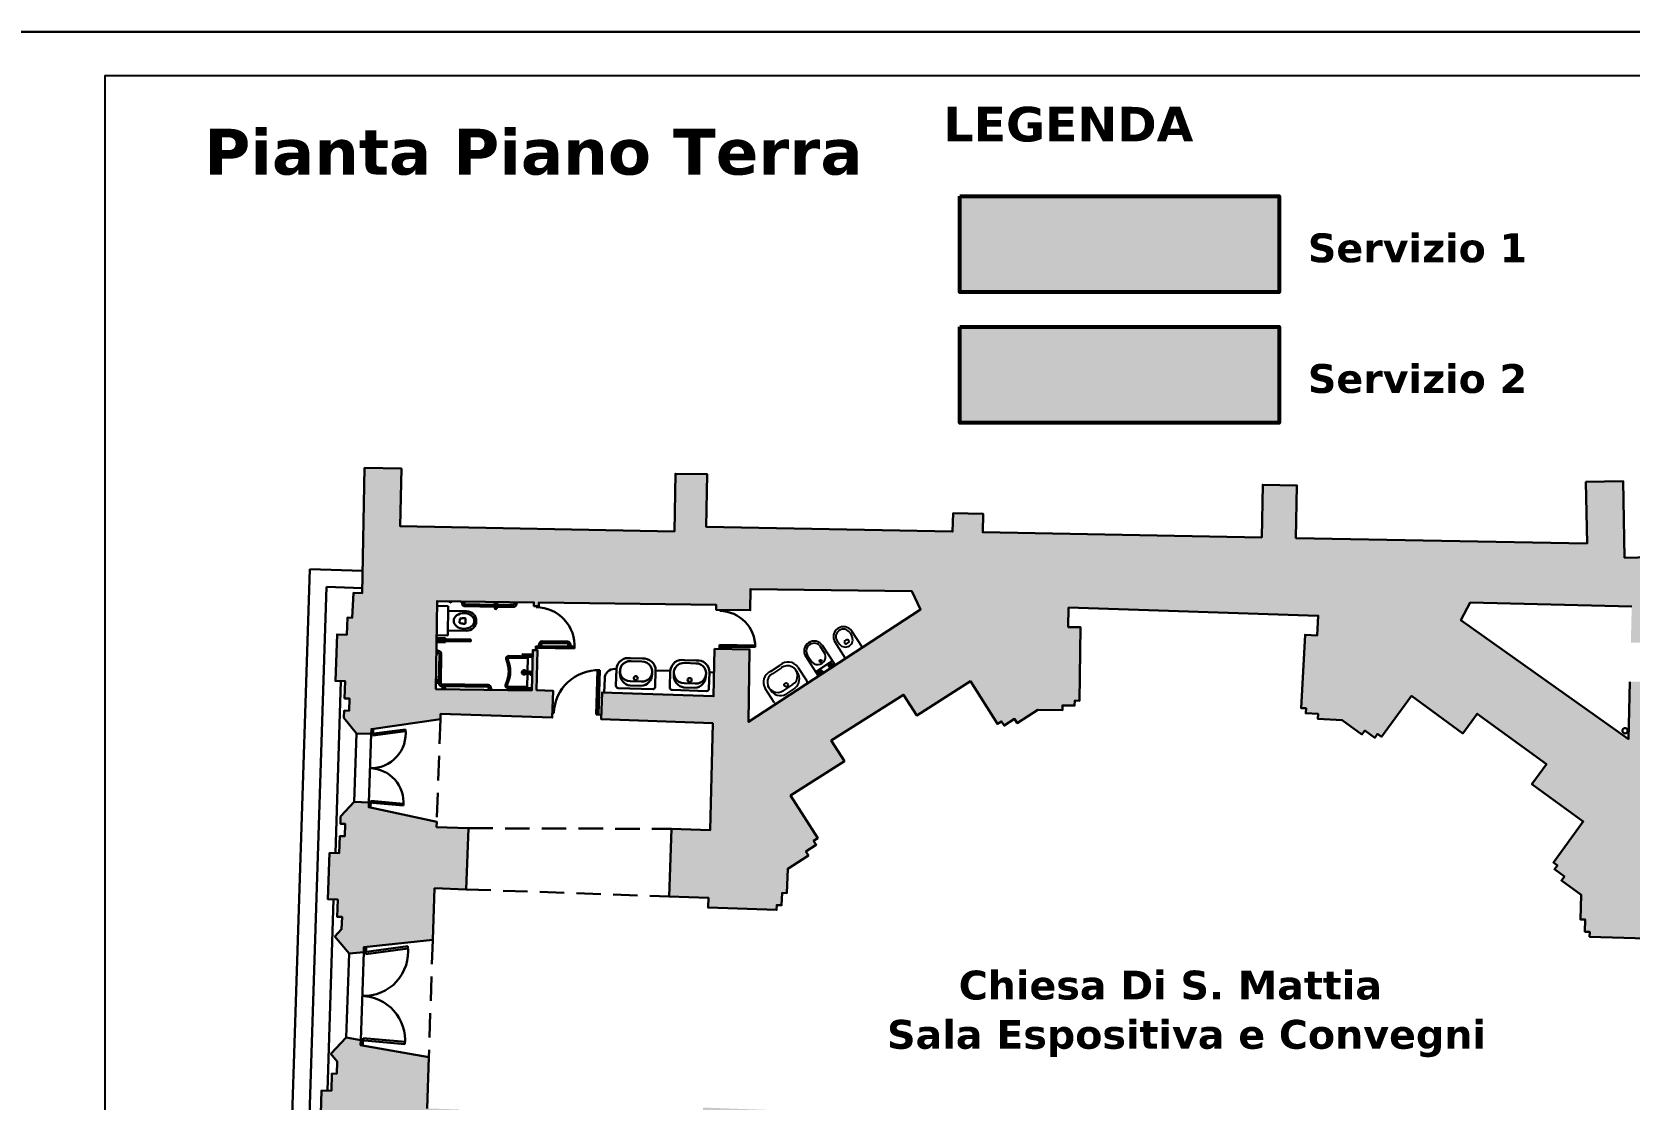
# Model space of a CAD drawing. Extents: x 1037 to 14540, y 1034 to 18285.
# Drawn here: x 7788 to 11051, y 16105 to 18285 of the extents above; entities that cross this region are included whole.
import ezdxf

# ---------------------------------------------------------------- set-up
doc = ezdxf.new("R2010")
doc.units = 0
doc.header["$LTSCALE"] = 100
doc.header["$MEASUREMENT"] = 0
doc.linetypes.add('TRATTEGGIATA', pattern=[0.75, 0.5, -0.25])
doc.layers.get('0').update_dxf_attribs({"color": 240, "linetype": 'CONTINUOUS'})
for name, color, linetype in [('infissi', 251, 'CONTINUOUS'), ('legenda aree', 7, 'CONTINUOUS'), ('legenda testi', 7, 'CONTINUOUS'), ('murature polilinee', 7, 'CONTINUOUS'), ('murature retini', 253, 'CONTINUOUS'), ('proiezioni', 252, 'CONTINUOUS'), ('Sanitari', 252, 'CONTINUOUS')]:
    doc.layers.add(name, color=color, linetype=linetype)
doc.layers.add('testi', color=252, linetype='CONTINUOUS', lineweight=30)
doc.styles.add('stile1', font='verdanab.ttf', dxfattribs={"height": 1})

# ---------------------------------------------------------------- blocks, each defined once
blk = doc.blocks.new('BIDET1')
for p, q in [((-19.4, 0), (19.4, 0)), ((19.4, -11), (-19.4, -11))]:
    blk.add_line(p, q)
at = {"linetype": 'Continuous'}
for p, q in [((-20.5, -1.1), (-20.5, -47.9)), ((20.5, -47.9), (20.5, -1.1)), ((-16, -34.2), (-16, -47.9)), ((16, -47.9), (16, -34.2))]:
    blk.add_line(p, q, dxfattribs=at)
for centre, radius in [((-12.4, -5), 4.33), ((-12.4, -5), 2.33), ((0, -23.6), 2.33), ((12.6, -5), 4.33), ((12.6, -5), 2.33)]:
    blk.add_circle(centre, radius, dxfattribs=at)
for centre, radius, start, end in [((-19.4, -1.1), 1.14, 90, 180), ((19.4, -1.1), 1.14, 0, 90), ((0, -34.2), 16, 0, 180), ((0, -47.9), 20.5, 180, 0), ((0, -47.9), 16, 180, 0)]:
    blk.add_arc(centre, radius, start, end, dxfattribs=at)
for centre, start, end in [((-19.4, -9.8), 180, 270), ((-19.4, -9.8), 180, 270), ((19.4, -9.8), 270, 360)]:
    blk.add_arc(centre, 1.14, start, end)
blk = doc.blocks.new('LAVANDI2')
blk.add_line((-35.2, 0), (35.2, 0))
at = {"linetype": 'Continuous'}
for p, q in [((-40, -38.7), (-40, -4.8)), ((-33.1, -30.2), (-33.1, -39.2)), ((-11.4, -5.9), (11, -5.9)), ((-11.4, -14.8), (11, -14.8)), ((32.7, -30.2), (32.7, -39.2)), ((40, -4.8), (40, -38.7)), ((12, -61.7), (-12, -61.7)), ((-11.4, -55.9), (11, -55.9))]:
    blk.add_line(p, q, dxfattribs=at)
blk.add_circle((0, -21.5), 4, dxfattribs=at)
for centre, radius, start, end in [((-35.2, -4.8), 4.8, 90, 180), ((35.2, -4.8), 4.8, 0, 90), ((-9, -29.9), 24.1, 95.744, 180.8833), ((-12.5, -35.4), 20.6, 86.8408, 273.1592), ((8.6, -29.9), 24.1, 359.1167, 84.256), ((12.1, -35.4), 20.6, 266.8408, 93.1592), ((-15.9, -37.9), 24.1, 181.8892, 279.2985), ((15.9, -37.9), 24.1, 260.7015, 358.1108)]:
    blk.add_arc(centre, radius, start, end, dxfattribs=at)
blk = doc.blocks.new('WC2')
blk.add_line((-20.5, 0), (20.5, 0))
at = {"linetype": 'Continuous'}
for p, q in [((-20.5, 0), (-20.5, -39.7)), ((20.5, 0), (20.5, -39.7)), ((-15.5, -39.7), (-15, -31.4)), ((-4.4, -25.1), (-4.4, -29.9)), ((3.2, -24), (-3.3, -24)), ((4.3, -29.9), (4.3, -25.1)), ((15.5, -39.7), (15, -31.4))]:
    blk.add_line(p, q, dxfattribs=at)
for centre, radius, start, end in [((-19.4, -1.1), 1.11, 90, 180), ((0, -32.4), 15, 4.0957, 175.9043), ((-3.3, -25.1), 1.11, 90, 180), ((-0.1, -22.9), 8.17, 237.9923, 302.0077), ((3.2, -25.1), 1.11, 0, 90), ((19.4, -1.1), 1.11, 0, 90), ((0, -39.7), 20.5, 180, 0), ((0, -39.7), 15.5, 180, 0)]:
    blk.add_arc(centre, radius, start, end, dxfattribs=at)

msp = doc.modelspace()

# ---------------------------------------------------------------- hatches: boundary and pattern name
at = {"layer": 'legenda aree', "lineweight": 53}
for color, points in [(1, [(9684.2, 17949.4), (10336.5, 17949.4), (10336.5, 17753), (9684.2, 17753)]), (41, [(9684.2, 17682.4), (10336.5, 17682.4), (10336.5, 17486.1), (9684.2, 17486.1)])]:
    msp.add_hatch(color=color, dxfattribs=at).paths.add_polyline_path(points)
at = {"layer": 'murature retini', "lineweight": 30}
h = msp.add_hatch(color=256, dxfattribs=at)
h.paths.add_polyline_path([(12325.4, 14386.1), (13607.9, 14590.4), (13499.7, 15175.4), (13788.9, 15228.9), (13750.9, 15438.3), (13750.1, 15456.9), (13775, 15457.9), (13775.7, 15443), (14099.7, 15504.1), (14075.1, 15638.1), (13769.8, 15580.5), (13771.2, 15547.9), (13746.2, 15546.8), (13743.9, 15601.1), (14134.4, 15674.8), (14270.6, 14934.1), (14183.5, 14739), (14091.9, 15206.2), (13591.4, 15113.6), (13685.5, 14604.7), (13761, 14618.7), (13805.3, 14510.4), (13269.8, 14427.9), (13298.8, 14239.8), (13191.6, 14266), (13162.6, 14454), (12351.7, 14328.2), (12346.5, 14328.2), (12343.4, 14351.9), (12328, 14350.9)])
h.paths.add_polyline_path([(10845.6, 15581.7), (10799.4, 15652.1), (10845.6, 15680.2), (10820.4, 15723.4), (10929.9, 15793.3), (10874.4, 15880.4), (10882.8, 15885.8), (10877.4, 15894.2), (10898.5, 15907.6), (10893.1, 15916.1), (10929.9, 15939.6), (10932.6, 15993.8), (10942.6, 15993.3), (10943.8, 16018.3), (10953.8, 16017.8), (10954.3, 16027.8), (11094.1, 16020.9), (11093.5, 16005.9), (11103.5, 16005.5), (11100.2, 15921.1), (11340.7, 15911.3), (11347.6, 15890.3), (11355.9, 15869), (11531.7, 15863.1), (11539, 15903.3), (11779.4, 15893.5), (11787.8, 16099.3), (11844.1, 16125.5), (11849.9, 16266.9), (11795.8, 16297.6), (11804.1, 16502.3), (11563.7, 16512), (11544.7, 16551.3), (11380.5, 16556.6), (11367.2, 16520), (11124.9, 16529.9), (11121.4, 16446.5), (11111.4, 16446.9), (11110.8, 16432), (10970.9, 16436.4), (10971.2, 16446.4), (10961.2, 16446.7), (10962, 16471.7), (10952, 16472), (10953.6, 16522), (10913.3, 16551.5), (10919.2, 16559.6), (10899, 16574.3), (10904.9, 16582.4), (10896.8, 16588.3), (10957.8, 16671.7), (10852.9, 16748.5), (10882.4, 16788.8), (10741.2, 16892.1), (10711.7, 16851.8), (10606.7, 16928.5), (10545.7, 16845.1), (10537.7, 16851), (10531.8, 16843), (10511.6, 16857.7), (10505.7, 16849.7), (10465.3, 16879.2), (10415.4, 16881.8), (10415.9, 16891.8), (10391, 16893.1), (10391.5, 16903.1), (10381.5, 16903.7), (10389.5, 17053.5), (10414.4, 17052.1), (10416.5, 17092.1), (9906.3, 17109), (9905.8, 17069), (9930.8, 17068.6), (9928.8, 16918.6), (9918.8, 16918.8), (9918.7, 16908.8), (9893.7, 16909.1), (9893.6, 16899.1), (9843.6, 16899.8), (9801.3, 16873), (9796, 16881.4), (9774.9, 16868), (9769.5, 16876.5), (9761.1, 16871.1), (9705.7, 16958.4), (9596, 16888.7), (9569.2, 16930.9), (9421.4, 16837.2), (9448.2, 16795), (9338.4, 16725.3), (9393.8, 16638.1), (9385.3, 16632.7), (9390.7, 16624.3), (9369.6, 16610.9), (9374.9, 16602.4), (9332.7, 16575.6), (9331, 16525.7), (9321, 16526), (9320.1, 16501), (9310.1, 16501.4), (9309.8, 16491.4), (9169.9, 16496.2), (9170.6, 16516.2), (9090.6, 16518.9), (9095.4, 16656.9), (9173.9, 16654.2), (9179.5, 16872.5), (8951.3, 16881.1), (8953.1, 16935.7), (9180.9, 16927.8), (9183, 17024.5), (9254.7, 17023.6), (9252.7, 16875.4), (9604.1, 17105), (9586.4, 17142.1), (9256.4, 17146.6), (9255.8, 17103.5), (9186.1, 17104.5), (9186.2, 17114.5), (8824.1, 17119.5), (8823.9, 17111.8), (8813.9, 17112.1), (8814.1, 17119.6), (8616.3, 17122.3), (8613.8, 16942.4), (8809.6, 16939.7), (8811.6, 17022.1), (8821.6, 17021.9), (8819.6, 16940.3), (8853.2, 16939.1), (8851.4, 16884.3), (8623.2, 16891.7), (8622.8, 16880.7), (8482, 16860.8), (8481.7, 16850.8), (8451.7, 16851.8), (8425.9, 16883.4), (8426.5, 16898.4), (8436.5, 16898), (8437.3, 16923), (8427.3, 16923.4), (8428.5, 16958.3), (8408.5, 16959), (8411.8, 17054), (8431.8, 17053.4), (8432.9, 17088.4), (8442.9, 17088), (8445.2, 17138.8), (8463.4, 17138.5), (8468.2, 17394.1), (8543.2, 17392.7), (8541, 17275.1), (9100.9, 17264.6), (9103.1, 17382.2), (9168.1, 17381.3), (9166.1, 17273.5), (9669.5, 17264.1), (9670.2, 17301.7), (9731.7, 17300.6), (9731, 17262.9), (10300.9, 17252.2), (10302.9, 17359.7), (10372.7, 17358.4), (10370.7, 17250.9), (10965.6, 17239.8), (10963.4, 17365.6), (11039.4, 17367), (11042.2, 17210.6), (12047.6, 17235.5), (12046.7, 17358.8), (12123.7, 17352.9), (12124.7, 17250.2), (12265.4, 17263.7), (12393, 17276), (12398.9, 17226.8), (12325.6, 17219.8), (12351.6, 17017.3), (12434, 17024.8), (12438.6, 16974.8), (12339.6, 16968.3), (12355.1, 16847.8), (12799.7, 16877.3), (12781.9, 17013), (12857.7, 17032.3), (12870.3, 16980.7), (13637, 17097.9), (13625.3, 17221.5), (13827.9, 17269.4), (13862.2, 17112.3), (14105.8, 15822), (13783.3, 15761.1), (13636.3, 16983.1), (13270.8, 16921.7), (13272.9, 16909.1), (12945.2, 16854), (12285.2, 16810.3), (12267.6, 17213.7), (12152, 17202.6), (12153.7, 17175.6), (12158.7, 17175.9), (12162.6, 17097), (12157.5, 17096.8), (12158.5, 17069.9), (12153.7, 17069.7), (12170.7, 16680.9), (12174.7, 16681.3), (12177.2, 16654.5), (12183.3, 16655.1), (12188.5, 16576.2), (12183.4, 16575.9), (12185.2, 16549), (12181.2, 16548.7), (12195.7, 16329.2), (12148.3, 16326.1), (12147.9, 16331.5), (12075.2, 16332.7), (12023.9, 17107.9), (11147.1, 17086.1), (11146.4, 17036.2), (11055.1, 17037.5), (11056.9, 17111.4), (10727, 17119.3), (10707.9, 17082.9), (11050.4, 16840.3), (11053.2, 16957.5), (11145.3, 16956.2), (11140.7, 16616.5), (11927.4, 16584.6), (11894.7, 15803.3), (11134.3, 15822.4), (11129.8, 15649.3), (11047, 15650.4), (11048, 15691.6), (11018.4, 15692)])
h.paths.add_polyline_path([(12018, 15320.1), (12165.1, 15316.4), (12114, 15797.8), (12001.1, 15800.7), (12005.2, 15901.6), (12072.3, 15899.9), (12070.9, 16117.5), (12161.5, 16131.5), (12161.2, 16136.9), (12208.2, 16140.2), (12223.5, 15909.5), (12228.3, 15909.8), (12229.9, 15885.7), (12235, 15886.1), (12240.2, 15807.2), (12235.2, 15806.9), (12236.8, 15782.8), (12231.9, 15782.5), (12259.5, 15366.1), (12264.3, 15366.4), (12265.9, 15342.3), (12271, 15342.7), (12276.2, 15263.8), (12271.1, 15263.5), (12272.7, 15239.4), (12267.9, 15239.1), (12271.9, 15178.7), (12228.7, 15175.9), (12228.2, 15183.5), (12161.2, 15189.3), (12163, 15231.4), (12015.9, 15235.1)])
h.paths.add_polyline_path([(11511.5, 15332.8), (11918.1, 15322.6), (11915.9, 15237.6), (11509.4, 15247.8)])
h.paths.add_polyline_path([(10996.5, 15347.8), (11036.4, 15346.3), (11039.3, 15346.1), (11043.5, 15510.4), (11126.3, 15509.3), (11122.3, 15342.6), (11411.6, 15335.3), (11409.4, 15250.4), (10994.3, 15261)])
h.paths.add_polyline_path([(9465.1, 15299.2), (9465.4, 15319.2), (9495.5, 15413.4), (9557.6, 15411.9), (9557.7, 15416.9), (9562.7, 15416.8), (9563.5, 15431.4), (9571.7, 15442), (9588.1, 15442), (9599.6, 15431.4), (9599.6, 15414.9), (9604.6, 15415.8), (9604.6, 15409.2), (9650.5, 15410), (9269.3, 15686.8), (9243.5, 15687.1), (9233.1, 15588.2), (9135.8, 15589.5), (9138.6, 15656.4), (8910.9, 15663.8), (8912.6, 15719.1), (9140.9, 15711.7), (9149.8, 15929.9), (9073.6, 15932.7), (9078.7, 16070.7), (9158.7, 16067.7), (9159.4, 16087.7), (9299.3, 16082.6), (9299.2, 16072.6), (9309.2, 16072.4), (9308.7, 16047.4), (9318.7, 16047.2), (9317.8, 15993), (9353, 15967), (9347.1, 15959), (9367.3, 15944.2), (9361.3, 15936.1), (9369.4, 15930.2), (9308.2, 15847), (9412, 15770.6), (9382.3, 15730.3), (9523.3, 15626.6), (9553, 15666.9), (9658.6, 15589.2), (9719.8, 15672.4), (9727.8, 15666.5), (9733.8, 15674.6), (9753.9, 15659.7), (9759.8, 15667.8), (9800.3, 15638), (9851.7, 15635.3), (9851.2, 15625.3), (9876.2, 15624), (9875.6, 15614), (9885.6, 15613.5), (9877.7, 15463.7), (9852.7, 15465), (9850.6, 15425), (10360.8, 15408.2), (10361.3, 15448.2), (10336.3, 15448.5), (10338.3, 15598.5), (10348.3, 15598.3), (10348.4, 15608.3), (10373.4, 15608), (10373.6, 15618), (10425, 15617.3), (10465.5, 15643.5), (10471.9, 15635.9), (10493.9, 15649.4), (10499.2, 15641), (10507.7, 15646.3), (10555.6, 15570.7), (10676, 15642.1), (10704.6, 15593.1), (10799.6, 15651.8), (10845.6, 15581.7), (10535.2, 15391.2), (10535.2, 15368.7), (10875.6, 15352.4), (10873.3, 15263.8)])
h.paths.add_polyline_path([(8959.8, 15426.9), (9129, 15422.6), (9131.7, 15489.6), (9228.9, 15488.3), (9227.2, 15420.2), (9356.8, 15416.9), (9372.3, 15321.5), (9372, 15301.5), (8956.9, 15311.9)], flags=17)
h.paths.add_polyline_path([(8364.6, 15496.3), (8444.4, 15494.2), (8559.4, 15447), (8558.9, 15437), (8859.8, 15429.4), (8856.9, 15314.4), (8479.5, 15323.9), (8476.4, 15269.5), (8383.2, 15241.8), (8336.9, 15243.6), (8338.7, 15290.8), (8356.8, 15290.1), (8358.2, 15326), (8340.1, 15326.7), (8341, 15351), (8335.2, 15351.2), (8338.9, 15450.9), (8344.7, 15450.7), (8345.6, 15475), (8363.8, 15474.3)])
h.paths.add_polyline_path([(8446, 15779.8), (8445.7, 15769.8), (8584.8, 15740.6), (8584.5, 15729.6), (8812.7, 15722.3), (8810.9, 15667), (8571.5, 15674.7), (8564.7, 15547.1), (8381.5, 15546), (8382.8, 15581), (8362.8, 15581.7), (8365.8, 15676.7), (8385.8, 15676), (8386.9, 15711), (8396.9, 15710.7), (8397.7, 15735.7), (8387.7, 15736), (8388.2, 15751), (8416, 15780.8)])
h.paths.add_polyline_path([(8430.5, 16230.5), (8460.3, 16225.3), (8460, 16215.3), (8599.3, 16190.8), (8595.9, 16085.8), (8660.9, 16083.8), (8656.9, 15958.8), (8591.9, 15960.9), (8591.6, 15949.9), (8450.8, 15929.7), (8450.5, 15919.7), (8420.5, 15920.7), (8394.7, 15952.2), (8395.2, 15967.2), (8405.2, 15966.9), (8406, 15991.9), (8396, 15992.2), (8397.1, 16027.2), (8377.1, 16027.8), (8380.2, 16122.8), (8400.2, 16122.1), (8401.3, 16157.1), (8411.3, 16156.8), (8412.1, 16181.8), (8399.4, 16197.2)])
h.paths.add_polyline_path([(8419, 16682.2), (8446.9, 16711.9), (8476.9, 16710.9), (8476.5, 16700.9), (8615.6, 16671.4), (8615.2, 16660.4), (8680.2, 16658.2), (8675.9, 16533.2), (8610.9, 16535.5), (8607.3, 16430.5), (8466.7, 16415.4), (8466.3, 16405.4), (8436.2, 16402.1), (8407.4, 16437.4), (8421.1, 16452), (8421.9, 16477), (8412, 16477.3), (8413.2, 16512.3), (8393.2, 16513), (8396.4, 16607.9), (8416.4, 16607.3), (8417.6, 16642.2), (8427.6, 16641.9), (8428.5, 16666.9), (8418.5, 16667.2)])
h.paths.add_polyline_path([(11488.2, 14938.3), (11908.2, 14928.3), (11907.5, 14903.3), (12007.5, 14901), (12008.1, 14926), (12158.5, 14922.4), (12160.2, 14963.3), (12242.4, 14968.7), (12241.7, 14978.7), (12284.9, 14981.6), (12289.7, 14910.1), (12294.5, 14910.4), (12296.1, 14886.3), (12301.2, 14886.7), (12306.4, 14807.8), (12301.3, 14807.5), (12302.9, 14783.4), (12298.1, 14783.1), (12326.7, 14351), (12344.8, 14352.2), (12346.4, 14327.9), (12352.2, 14328.3), (12358.8, 14228.8), (12353, 14228.4), (12354.7, 14202.2), (12318.3, 14203.7), (12318, 14197.9), (12218.4, 14201.9), (12218.6, 14207.7), (12194.3, 14208.7), (12195, 14226.8), (12121.1, 14229.8), (12120.9, 14225.4), (12090.8, 14226.8), (12096.3, 14342.9), (12202.2, 14338.6), (12194.4, 14456.9), (12016.2, 14464.2), (12016, 14459.2), (12006, 14459.6), (12006.8, 14479.6), (12016.8, 14479.2), (12016.6, 14474.2), (12193.7, 14467), (12186.2, 14580.2), (12021.2, 14586.9), (12019.8, 14554.1), (12009.8, 14554.5), (12011.2, 14587.3), (11825.3, 14594.9), (11824.5, 14576.3), (11812.1, 14576.9), (11818.2, 14725.6), (11830.5, 14725.2), (11825.7, 14604.9), (12011.6, 14597.3), (12012.9, 14630.2), (12022.9, 14629.8), (12021.6, 14596.9), (12185.6, 14590.3), (12178.1, 14703.5), (12026.1, 14709.7), (12025.9, 14704.7), (12015.9, 14705.1), (12016.8, 14725.1), (12026.7, 14724.7), (12026.5, 14719.7), (12177.4, 14713.6), (12169.6, 14831.9), (12031.3, 14837.5), (12029.8, 14799.6), (12019.8, 14800), (12021.3, 14837.9), (11835.4, 14845.4), (11833.8, 14804.9), (11821.4, 14805.1), (11821.8, 14815.9), (11784.6, 14817.5), (11785.8, 14847.4), (11664.8, 14852.3), (11663.9, 14830.6), (11636.5, 14831.8), (11637.4, 14853.5), (11485.1, 14859.6)])
h.paths.add_polyline_path([(10831.6, 14382.5), (10927.7, 14379.9), (10932, 14694.5), (10985.2, 14693.9), (10994.9, 14730.6), (11020.8, 14783.5), (10933.1, 14784.5), (10933.7, 14874.2), (10573.8, 14883.5), (10572.6, 14783.5), (10497.6, 14785.4), (10498.8, 14885.4), (10143.9, 14894.7), (10139.3, 14794.7), (10064.3, 14796.7), (10068.1, 14878.9), (9703.6, 14888.4), (9701.5, 14806.1), (9626.5, 14808.1), (9629, 14903), (9458.4, 14907.5), (9460.6, 14992.4), (10888.5, 14955.4), (10887.9, 14930.4), (10987.9, 14927.8), (10988.5, 14952.8), (11102, 14949.8), (11100, 14833.8), (11053.2, 14793.6), (11013.8, 14724.1), (11000.7, 14648.7), (11013.8, 14573.3), (11053.2, 14503.7), (11099.9, 14462.6), (11224.5, 14463.4), (11271.6, 14503.7), (11311, 14573.3), (11324.1, 14648.7), (11311, 14724.1), (11271.6, 14793.6), (11225, 14833.7), (11227, 14944.6), (11388.3, 14940.7), (11385.1, 14863.7), (11371, 14864.3), (11370.3, 14623.4), (11480.4, 14618.9), (11480, 14608.9), (11370.2, 14613.4), (11369.5, 14372.4), (11570.1, 14364.3), (11579.9, 14604.8), (11569.9, 14605.3), (11570.3, 14615.2), (11590.3, 14614.4), (11580.1, 14363.9), (11590.1, 14363.5), (11584.6, 14248.5), (11554.8, 14250), (11555, 14253.6), (11480.8, 14257.2), (11480.1, 14239), (11455.8, 14240), (11455.5, 14234.2), (11355.9, 14238.3), (11356.1, 14244.1), (11331.8, 14245.1), (11332.5, 14263.2), (11049.6, 14275.3), (11048.9, 14257.2), (11024.5, 14258.2), (11024.3, 14252.4), (10924.7, 14256.5), (10924.9, 14262.3), (10900.6, 14263.2), (10901.3, 14281.4), (10827.4, 14284.4), (10827.2, 14279.9), (10797.1, 14281.3), (10799, 14320.4), (10829, 14319.2)])
h.paths.add_polyline_path([(11665.1, 14360.5), (11765.9, 14356.4), (11767.1, 14386.3), (11804.3, 14384.8), (11808.9, 14497.4), (11821.3, 14496.7), (11815.5, 14354.3), (12001.4, 14346.8), (12002.9, 14384.6), (12012.9, 14384.2), (12011.4, 14346.4), (12021.4, 14346), (12015.9, 14230.4), (11986.1, 14231.8), (11986.2, 14235.5), (11912.1, 14239), (11911.3, 14220.9), (11887, 14221.9), (11886.8, 14216.1), (11787.1, 14220.1), (11787.4, 14225.9), (11763, 14226.9), (11763.8, 14245), (11689.9, 14248), (11689.7, 14243.6), (11659.6, 14245)], flags=17)
h.paths.add_polyline_path([(10495.5, 14615.4), (10570.5, 14613.5), (10568, 14408.5), (10718, 14404.6), (10716.5, 14323.8), (10724, 14323.5), (10722.2, 14284.9), (10692.4, 14286.3), (10692.5, 14290), (10618.4, 14293.5), (10617.5, 14275.4), (10593.2, 14276.6), (10592.9, 14270.8), (10493.3, 14275.5), (10493.6, 14281.3), (10469.3, 14282.4), (10470.1, 14300.6), (10396.6, 14304.1), (10396.4, 14300.1), (10366.3, 14301.5), (10368.3, 14343.5), (10400.9, 14342), (10418.2, 14439.3), (10493.4, 14435.1)], flags=17)
h.paths.add_polyline_path([(10056.4, 14626.8), (10131.4, 14624.9), (10123.6, 14455.7), (10229.1, 14449.8), (10245, 14349.1), (10293.4, 14347.2), (10291.4, 14305.1), (10261.5, 14306.5), (10261.7, 14310.5), (10187.9, 14314), (10187, 14295.9), (10162.7, 14297), (10162.4, 14291.2), (10062.8, 14296), (10063.1, 14301.8), (10038.8, 14302.9), (10039.6, 14321), (9963.2, 14324.7), (9963, 14320.7), (9932.9, 14322.1), (9934.6, 14358.8), (9946.2, 14358.7), (9955.4, 14451.7), (10048.2, 14449.3)], flags=17)
h.paths.add_polyline_path([(9622.1, 14638.1), (9697.1, 14636.2), (9692.4, 14458.5), (9843.1, 14454.6), (9847.5, 14360.9), (9859.6, 14360.8), (9858, 14325.7), (9828.1, 14327.1), (9828.3, 14331.1), (9751.6, 14334.7), (9750.7, 14316.6), (9726.4, 14317.8), (9726.1, 14312), (9626.5, 14316.7), (9626.8, 14322.5), (9602.5, 14323.6), (9603.3, 14341.8), (9527.2, 14345.4), (9527, 14341.4), (9496.9, 14342.8), (9499.2, 14391.8), (9552.6, 14389.2), (9555, 14506.6), (9618.6, 14503.2)], flags=17)
h.paths.add_polyline_path([(9183.8, 14649.5), (9258.8, 14647.6), (9254, 14522.6), (9360.3, 14517), (9381.5, 14397.4), (9424.3, 14395.3), (9422, 14346.4), (9392.1, 14347.8), (9392.3, 14351.8), (9315.3, 14355.5), (9314.4, 14337.3), (9290.1, 14338.5), (9289.8, 14332.7), (9190.2, 14337.4), (9190.5, 14343.2), (9166.2, 14344.4), (9167, 14362.5), (9093, 14366), (9092.8, 14362), (9062.8, 14363.4), (9064.4, 14396.2), (9084.7, 14395.6), (9087.5, 14403.3), (9099.1, 14403), (9113.2, 14551.3), (9179.9, 14549.6)])
h.paths.add_polyline_path([(8873.9, 14657.5), (8870, 14557.6), (8962.3, 14555.2), (8974.1, 14406.2), (8980.5, 14406), (8982.9, 14398.3), (8989.4, 14398.1), (8987.9, 14367), (8958, 14368.4), (8958.1, 14372.4), (8884.1, 14375.9), (8883.2, 14357.8), (8858.9, 14359), (8858.6, 14353.2), (8759, 14357.9), (8759.3, 14363.7), (8735, 14364.9), (8735.8, 14383), (8669.4, 14386.1), (8669.2, 14382.2), (8639.1, 14383.6), (8641, 14424.1), (8668.1, 14423.4), (8677.8, 14576.6), (8790.6, 14573.7), (8792.7, 14659.7)], flags=17)
h.paths.add_polyline_path([(8331.1, 15088.9), (8375.4, 15087.2), (8460, 15074.4), (8459.9, 15018.4), (8849.2, 15008.3), (8848.6, 14983.3), (8948.6, 14980.7), (8949.2, 15005.7), (9360.6, 14995), (9358.4, 14910.1), (9269.1, 14912.4), (9265.4, 14817.4), (9190.4, 14819.4), (9194.3, 14919.3), (8884.4, 14927.4), (8880.5, 14827.4), (8796.9, 14829.6), (8799.4, 14929.6), (8484.5, 14937.8), (8465.7, 14582.1), (8543.7, 14580.1), (8540.3, 14426.7), (8566, 14426), (8564.2, 14387.1), (8534.3, 14388.6), (8534.5, 14392.6), (8464.6, 14395.9), (8462.8, 14325.8), (8412.8, 14327.1), (8414.4, 14387.1), (8323.1, 14389.4), (8324.3, 14421.5), (8306.1, 14422.1), (8307, 14446.5), (8301.3, 14446.7), (8305, 14546.4), (8310.8, 14546.1), (8311.7, 14570.5), (8329.8, 14569.8), (8332.7, 14644.6), (8328.7, 14644.7), (8333.1, 14779.6), (8337.7, 14779.5), (8340.5, 14854.5), (8322.4, 14855.2), (8323.3, 14879.5), (8317.5, 14879.7), (8321.2, 14979.4), (8327, 14979.2), (8327.9, 15003.5), (8346.1, 15002.8), (8347.5, 15041), (8329.4, 15041.7)])

# ---------------------------------------------------------------- linework, layer by layer
at = {"layer": 'infissi', "lineweight": 30}
for p, q in [((8818.9, 17109.6), (8818.9, 17112)), ((9194.2, 17102.1), (9194.2, 17104.4)), ((9193.2, 17032.6), (9193.1, 17024.4)), ((8817.7, 17030.2), (8817.6, 17022)), ((8854.7, 16893.1), (8851.7, 16893.2)), ((8941.2, 16890.4), (8951.6, 16890))]:
    msp.add_line(p, q, dxfattribs=at)
at = {"layer": 'infissi', "linetype": 'Continuous', "lineweight": 30}
for p, q in [((9193.2, 17032.6), (9266.1, 17031.6)), ((8817.6, 17026.5), (8897, 17025.4)), ((8817.7, 17030.2), (8897.1, 17029.1)), ((9193.2, 17028.9), (9266.2, 17027.9)), ((8941.2, 16890.4), (8944.1, 16981.3)), ((8945.8, 16890.2), (8948.7, 16981.3)), ((8481.7, 16850.8), (8551.6, 16859.8)), ((8485.6, 16861.3), (8485.1, 16847.6)), ((8485.1, 16847.6), (8551.9, 16856.3)), ((8476.9, 16710.9), (8547.3, 16704.7)), ((8480.7, 16714.1), (8480.2, 16700.1)), ((8480.7, 16714.1), (8547.5, 16708.2)), ((8466.3, 16405.4), (8556.3, 16417)), ((8471.3, 16415.9), (8470.8, 16401.3)), ((8470.8, 16401.3), (8556.7, 16412.4)), ((8460.3, 16225.3), (8550.6, 16217.3)), ((8465.1, 16229.5), (8464.6, 16214.5)), ((8465.1, 16229.5), (8550.9, 16221.8))]:
    msp.add_line(p, q, dxfattribs=at)
at = {"layer": 'infissi', "lineweight": 30}
msp.add_arc((8817.7, 17030.2), 79.5, 356.5462, 89.1423, dxfattribs=at)
at = {"layer": 'infissi', "linetype": 'Continuous', "lineweight": 30}
for centre, radius, start, end in [((9192.8, 17028.7), 73.4, 359.3885, 88.9455), ((8946, 16889.8), 91.5, 88.3219, 177.8789), ((8481.4, 16851.5), 70.6, 268.2597, 6.806), ((8477.5, 16710.8), 70.1, 354.9727, 88.5391), ((8466.4, 16406.1), 90.6, 268.0978, 6.9066), ((8460.3, 16225), 90.6, 355.0923, 88.0881)]:
    msp.add_arc(centre, radius, start, end, dxfattribs=at)
at = {"layer": 'legenda aree', "color": 1, "lineweight": 53}
msp.add_lwpolyline([(9684.2, 17949.4), (10336.5, 17949.4), (10336.5, 17753), (9684.2, 17753)], close=True, dxfattribs=at)
at = {"layer": 'legenda aree', "color": 178, "lineweight": 30}
for points in [[(9684.2, 17949.4), (10336.5, 17949.4), (10336.5, 17753), (9684.2, 17753)], [(9684.2, 17682.4), (10336.5, 17682.4), (10336.5, 17486.1), (9684.2, 17486.1)]]:
    msp.add_lwpolyline(points, close=True, dxfattribs=at)
at = {"layer": 'legenda aree', "color": 41, "lineweight": 53}
msp.add_lwpolyline([(9684.2, 17682.4), (10336.5, 17682.4), (10336.5, 17486.1), (9684.2, 17486.1)], close=True, dxfattribs=at)
at = {"layer": 'legenda testi', "lineweight": 30}
msp.add_lwpolyline([(1036.6, 18284.6), (14540.3, 18284.6), (14540.3, 5167.4), (1036.6, 5167.4)], close=True, dxfattribs=at)
at = {"layer": 'legenda testi'}
msp.add_lwpolyline([(7937.2, 14084.1), (14443.4, 14084.1), (14443.4, 18195), (7937.2, 18195)], close=True, dxfattribs=at)
at = {"layer": 'murature polilinee', "lineweight": 30}
for points in [[(11110.8, 16432), (10970.9, 16436.4), (10971.2, 16446.4), (10961.2, 16446.7), (10962, 16471.7), (10952, 16472), (10953.6, 16522), (10913.3, 16551.5), (10919.2, 16559.6), (10899, 16574.3), (10904.9, 16582.4), (10896.8, 16588.3), (10957.8, 16671.7), (10852.9, 16748.5), (10882.4, 16788.8), (10741.2, 16892.1), (10711.7, 16851.8), (10606.7, 16928.5), (10545.7, 16845.1), (10537.7, 16851), (10531.8, 16843), (10511.6, 16857.7), (10505.7, 16849.7), (10465.3, 16879.2), (10415.4, 16881.8), (10415.9, 16891.8), (10391, 16893.1), (10391.5, 16903.1), (10381.5, 16903.7), (10389.5, 17053.5), (10414.4, 17052.1), (10416.5, 17092.1), (9906.3, 17109), (9905.8, 17069), (9930.8, 17068.6), (9928.8, 16918.6), (9918.8, 16918.8), (9918.7, 16908.8), (9893.7, 16909.1), (9893.6, 16899.1), (9843.6, 16899.8), (9801.3, 16873), (9796, 16881.4), (9774.9, 16868), (9769.5, 16876.5), (9761.1, 16871.1), (9705.7, 16958.4), (9596, 16888.7), (9569.2, 16930.9), (9421.4, 16837.2), (9448.2, 16795), (9338.4, 16725.3), (9393.8, 16638.1), (9385.3, 16632.7), (9390.7, 16624.3), (9369.6, 16610.9), (9374.9, 16602.4), (9332.7, 16575.6), (9331, 16525.7), (9321, 16526), (9320.1, 16501), (9310.1, 16501.4), (9309.8, 16491.4), (9169.9, 16496.2), (9170.6, 16516.2), (9090.6, 16518.9), (9095.4, 16656.9), (9173.9, 16654.2), (9179.5, 16872.5), (8951.3, 16881.1), (8953.1, 16935.7), (9180.9, 16927.8), (9183, 17024.5), (9254.7, 17023.6), (9252.7, 16875.4), (9604.1, 17105), (9586.4, 17142.1), (9256.4, 17146.6), (9255.8, 17103.5), (9186.1, 17104.5), (9186.2, 17114.5), (8824.1, 17119.5), (8823.9, 17111.8), (8813.9, 17112.1), (8814.1, 17119.6), (8616.3, 17122.3), (8613.8, 16942.4), (8809.6, 16939.7), (8811.6, 17022.1), (8821.6, 17021.9), (8819.6, 16940.3), (8853.2, 16939.1), (8851.4, 16884.3), (8623.2, 16891.7), (8622.8, 16880.7), (8482, 16860.8), (8481.7, 16850.8), (8451.7, 16851.8), (8425.9, 16883.4), (8426.5, 16898.4), (8436.5, 16898), (8437.3, 16923), (8427.3, 16923.4), (8428.5, 16958.3), (8408.5, 16959), (8411.8, 17054), (8431.8, 17053.4), (8432.9, 17088.4), (8442.9, 17088), (8445.2, 17138.8), (8463.4, 17138.5), (8468.2, 17394.1), (8543.2, 17392.7), (8541, 17275.1), (9100.9, 17264.6), (9103.1, 17382.2), (9168.1, 17381.3), (9166.1, 17273.5), (9669.5, 17264.1), (9670.2, 17301.7), (9731.7, 17300.6), (9731, 17262.9), (10300.9, 17252.2), (10302.9, 17359.7), (10372.7, 17358.4), (10370.7, 17250.9), (10965.6, 17239.8), (10963.4, 17365.6), (11039.4, 17367), (11042.2, 17210.6), (12047.6, 17235.5)], [(11056.9, 17111.4), (10727, 17119.3), (10707.9, 17082.9), (11050.4, 16840.3), (11053.2, 16957.5)], [(8377.1, 16027.8), (8380.2, 16122.8), (8400.2, 16122.1), (8401.3, 16157.1), (8411.3, 16156.8), (8412.1, 16181.8), (8399.4, 16197.2), (8430.5, 16230.5), (8460.3, 16225.3), (8460, 16215.3), (8599.3, 16190.8), (8595.9, 16085.8)]]:
    msp.add_lwpolyline(points, dxfattribs=at)
msp.add_lwpolyline([(8419, 16682.2), (8446.9, 16711.9), (8476.9, 16710.9), (8476.5, 16700.9), (8615.6, 16671.4), (8615.2, 16660.4), (8680.2, 16658.2), (8675.9, 16533.2), (8610.9, 16535.5), (8607.3, 16430.5), (8466.7, 16415.4), (8466.3, 16405.4), (8436.2, 16402.1), (8407.4, 16437.4), (8421.1, 16452), (8421.9, 16477), (8412, 16477.3), (8413.2, 16512.3), (8393.2, 16513), (8396.4, 16607.9), (8416.4, 16607.3), (8417.6, 16642.2), (8427.6, 16641.9), (8428.5, 16666.9), (8418.5, 16667.2)], close=True, dxfattribs=at)
at = {"layer": 'proiezioni', "linetype": 'Continuous', "lineweight": 30}
for p, q in [((8356.2, 17187.1), (8300.4, 15452.1)), ((8464.3, 17183.8), (8356.2, 17187.1)), ((8390.1, 17151), (8336.5, 15486)), ((8463.6, 17148.8), (8390.1, 17151)), ((8419.6, 16958.7), (8408.3, 16607.6)), ((8451.7, 16851.8), (8446.9, 16711.9)), ((8404.5, 16512.6), (8392, 16122.4)), ((8436.2, 16402.1), (8430.5, 16230.5))]:
    msp.add_line(p, q, dxfattribs=at)
at = {"layer": 'proiezioni', "linetype": 'TRATTEGGIATA', "lineweight": 30}
for p, q in [((8622.8, 16880.7), (8615.6, 16671.4)), ((8680.2, 16658.2), (9095.4, 16656.9)), ((8675.9, 16533.2), (9090.6, 16518.9)), ((8607.3, 16430.5), (8599.3, 16190.8))]:
    msp.add_line(p, q, dxfattribs=at)
at = {"layer": 'proiezioni', "lineweight": 30}
for p, q in [((8481.7, 16850.8), (8476.9, 16710.9)), ((8466.3, 16405.4), (8460.3, 16225.3))]:
    msp.add_line(p, q, dxfattribs=at)
at = {"layer": 'proiezioni', "linetype": 'Continuous', "lineweight": 30}
msp.add_circle((11043.2, 16857.3), 5.5, dxfattribs=at)
at = {"layer": 'Sanitari', "linetype": 'Continuous', "lineweight": 30}
for p, q in [((8616.1, 17112.3), (8638.6, 17112)), ((8638.5, 17102), (8676.5, 17101.5)), ((8666.2, 17118.6), (8672.2, 17118.6)), ((8673.1, 17111.6), (8734.1, 17110.7)), ((8673.2, 17115.6), (8734.2, 17114.7)), ((8733.2, 17117.7), (8739.2, 17117.6)), ((8738.1, 17110.7), (8772.1, 17110.2)), ((8738.2, 17114.7), (8772.2, 17114.2)), ((8779.2, 17117.1), (8773.2, 17117.2)), ((8615.1, 17036.3), (8617.1, 17036.3)), ((8615.2, 17048.3), (8617.2, 17048.3)), ((8615.3, 17052.3), (8637.8, 17052)), ((8617.1, 17040.3), (8685.1, 17039.4)), ((8617.1, 17038.3), (8633.1, 17038.1)), ((8617.2, 17046.3), (8633.2, 17046.1)), ((8617.2, 17044.3), (8685.2, 17043.4)), ((8637.9, 17062), (8675.9, 17061.5)), ((8823.7, 17033.1), (8829.7, 17033)), ((8617.8, 17015.3), (8617.9, 17021.3)), ((8889.7, 17032.2), (8883.7, 17032.3)), ((9011.5, 17005.4), (9035.5, 17004.6)), ((9121.4, 17001.6), (9145.4, 17000.8)), ((8981.5, 16949.5), (8982.7, 16983.4)), ((8989.8, 16974.7), (8990.1, 16983.6)), ((9034.7, 16998.8), (9012.4, 16999.6)), ((9055.5, 16972.4), (9055.8, 16981.4)), ((9062.7, 16980.6), (9061.6, 16946.7)), ((9091.5, 16945.7), (9092.6, 16979.6)), ((9099.7, 16970.9), (9100, 16979.8)), ((9144.6, 16995), (9122.3, 16995.8)), ((9165.4, 16968.6), (9165.8, 16977.6)), ((9172.7, 16976.8), (9171.5, 16943)), ((8617, 16955.3), (8617.1, 16961.3)), ((8632.8, 16945.1), (8626.8, 16945.2)), ((8727.1, 16943.8), (8721.1, 16943.9)), ((8957.7, 16935.5), (8958.6, 16964.2)), ((9033, 16948.8), (9010.6, 16949.6)), ((9033.3, 16957.7), (9010.9, 16958.5)), ((9142.9, 16945), (9120.6, 16945.8)), ((9143.2, 16954), (9120.9, 16954.7))]:
    msp.add_line(p, q, dxfattribs=at)
at = {"layer": 'Sanitari', "lineweight": 30}
for p, q in [((8638.6, 17112), (8637.8, 17052)), ((8643.4, 17119.8), (8643.4, 17119)), ((8644.4, 17119), (8643.4, 17119)), ((8644.4, 17119.8), (8644.4, 17119)), ((8666.3, 17121.6), (8666.2, 17118.6)), ((8667.2, 17118.6), (8667.2, 17117.6)), ((8671.2, 17118.6), (8671.2, 17117.6)), ((8672.3, 17121.6), (8672.2, 17118.6)), ((8733.3, 17120.7), (8733.2, 17117.7)), ((8734.2, 17117.7), (8734.1, 17107.7)), ((8738.2, 17117.7), (8738.1, 17107.7)), ((8739.3, 17120.6), (8739.2, 17117.6)), ((8773.3, 17120.2), (8773.2, 17117.2)), ((8774.2, 17117.2), (8774.2, 17116.2)), ((8778.2, 17117.1), (8778.2, 17116.1)), ((8779.2, 17120.1), (8779.2, 17117.1)), ((8662.3, 17085.7), (8662.2, 17077.7)), ((8674.3, 17085.5), (8674.2, 17077.5)), ((8617.2, 17048.3), (8617.1, 17036.3)), ((8633.1, 17040.1), (8633.1, 17038.1)), ((8633.2, 17046.1), (8633.2, 17044.1)), ((8685.2, 17043.4), (8685.1, 17039.4)), ((8823.6, 17030.1), (8823.7, 17033.1)), ((8824.7, 17033.1), (8824.7, 17034.1)), ((8828.7, 17033), (8828.7, 17034)), ((8829.6, 17030), (8829.7, 17033)), ((8882.7, 17035.3), (8830.7, 17036)), ((8882.8, 17039.3), (8830.8, 17040)), ((8884.7, 17032.3), (8884.7, 17033.3)), ((8888.7, 17032.2), (8888.7, 17033.2)), ((8614.8, 17015.3), (8617.8, 17015.3)), ((8614.9, 17021.3), (8617.9, 17021.3)), ((8617.8, 17016.3), (8618.8, 17016.3)), ((8617.9, 17020.3), (8618.9, 17020.3)), ((8620, 16954.3), (8620.8, 17014.3)), ((8624, 16954.2), (8624.8, 17014.2)), ((8801.7, 17005.5), (8762.1, 17006.5)), ((8811.3, 17009), (8763, 17010.2)), ((8811.4, 17013), (8791.4, 17013.5)), ((8811.4, 17011), (8791.4, 17011.5)), ((8801.8, 17008.2), (8800.1, 16944.2)), ((8811.3, 17008), (8801.8, 17008.2)), ((8883.6, 17029.3), (8883.7, 17032.3)), ((8889.6, 17029.2), (8889.7, 17032.2)), ((8790.9, 16977.5), (8805.3, 16978.3)), ((8790.9, 16975.5), (8805.2, 16973.9)), ((8982.7, 16983.4), (8979.3, 16983.5)), ((9092.6, 16979.6), (9062.7, 16980.6)), ((9182.2, 16976.5), (9172.7, 16976.8)), ((8614, 16955.4), (8617, 16955.3)), ((8614.1, 16961.4), (8617.1, 16961.3)), ((8617, 16960.3), (8620, 16960.3)), ((8617, 16956.3), (8620, 16956.3)), ((8720.2, 16950.9), (8625.9, 16952.2)), ((8720.1, 16946.9), (8625.9, 16948.2)), ((8626.8, 16942.2), (8626.8, 16945.2)), ((8627.8, 16945.2), (8627.9, 16948.2)), ((8631.8, 16945.1), (8631.9, 16948.1)), ((8632.8, 16942.1), (8632.8, 16945.1)), ((8721, 16940.9), (8721.1, 16943.9)), ((8722.1, 16943.9), (8722.1, 16944.9)), ((8726.1, 16943.8), (8726.1, 16944.8)), ((8727, 16940.8), (8727.1, 16943.8)), ((8800.2, 16947), (8760.7, 16948)), ((8809.7, 16943), (8761.4, 16944.2)), ((8809.7, 16944), (8800.1, 16944.2)), ((9056.6, 16942.1), (8986.2, 16944.5)), ((9166.5, 16938.3), (9096.1, 16940.7))]:
    msp.add_line(p, q, dxfattribs=at)
for points in [[(8763, 17010.2), (8762.4, 17010), (8761.9, 17009.9), (8761.4, 17009.7), (8760.9, 17009.5), (8760.5, 17009.4), (8760.1, 17009.2), (8759.7, 17009), (8759.4, 17008.9), (8759.1, 17008.7), (8758.8, 17008.4), (8758.5, 17008.2), (8758.3, 17008), (8758.1, 17007.8), (8757.9, 17007.5), (8757.7, 17007.3), (8757.6, 17007), (8757.4, 17006.8), (8757.3, 17006.5), (8757.2, 17006.3), (8757.1, 17006), (8757.1, 17005.7), (8757, 17005.4), (8757, 17005.1), (8757, 17004.8), (8757.1, 17004.4), (8757.1, 17004), (8757.2, 17003.6), (8757.4, 17003.1), (8757.5, 17002.6), (8757.7, 17002.1), (8757.9, 17001.4), (8758.1, 17000.8), (8758.4, 17000), (8758.6, 16999.2), (8758.9, 16998.3), (8759.1, 16997.4), (8759.4, 16996.5), (8759.7, 16995.5), (8760, 16994.5), (8760.2, 16993.5), (8760.5, 16992.5), (8760.8, 16991.4), (8761, 16990.4), (8761.2, 16989.4), (8761.5, 16988.4), (8761.7, 16987.4), (8761.8, 16986.3), (8762, 16985.3), (8762.1, 16984.3), (8762.3, 16983.3), (8762.4, 16982.3), (8762.4, 16981.3), (8762.5, 16980.2), (8762.5, 16979.2), (8762.5, 16978.2), (8762.5, 16977.2), (8762.5, 16976.2), (8762.4, 16975.2), (8762.3, 16974.1), (8762.2, 16973.1), (8762.1, 16972.1), (8761.9, 16971.1), (8761.8, 16970.1), (8761.6, 16969.1), (8761.4, 16968.1), (8761.1, 16967.1), (8760.9, 16966), (8760.6, 16965), (8760.3, 16964), (8760, 16963), (8759.7, 16962), (8759.4, 16961), (8759.1, 16960), (8758.8, 16959), (8758.4, 16958.1), (8758.1, 16957.1), (8757.8, 16956.2), (8757.5, 16955.4), (8757.2, 16954.6), (8756.9, 16953.9), (8756.7, 16953.2), (8756.5, 16952.6), (8756.3, 16952), (8756.1, 16951.5), (8755.9, 16951.1), (8755.8, 16950.7), (8755.7, 16950.3), (8755.6, 16949.9), (8755.6, 16949.6), (8755.6, 16949.3), (8755.6, 16949), (8755.7, 16948.7), (8755.7, 16948.4), (8755.8, 16948.1), (8756, 16947.9), (8756.1, 16947.6), (8756.2, 16947.4), (8756.4, 16947.1), (8756.6, 16946.9), (8756.8, 16946.6), (8757, 16946.4), (8757.2, 16946.1), (8757.5, 16945.9), (8757.8, 16945.7), (8758.1, 16945.5), (8758.5, 16945.3), (8758.9, 16945.1), (8759.3, 16945), (8759.7, 16944.8), (8760.2, 16944.6), (8760.8, 16944.4), (8761.4, 16944.2)], [(8762.1, 17006.5), (8762, 17006.4), (8761.7, 17006.3), (8761.4, 17006.2), (8761.2, 17006.1), (8761.1, 17006), (8760.9, 17005.9), (8760.8, 17005.9), (8760.8, 17005.8), (8760.7, 17005.7), (8760.6, 17005.6), (8760.5, 17005.5), (8760.5, 17005.5), (8760.4, 17005.4), (8760.4, 17005.3), (8760.3, 17005.2), (8760.3, 17005.2), (8760.3, 17005.2), (8760.3, 17005.2), (8760.3, 17005.1), (8760.3, 17005.1), (8760.3, 17005.1), (8760.3, 17004.9), (8760.4, 17004.7), (8760.4, 17004.4), (8760.6, 17004.1), (8760.7, 17003.6), (8760.9, 17003.1), (8761.1, 17002.5), (8761.3, 17001.8), (8761.5, 17001), (8761.8, 17000.2), (8762, 16999.3), (8762.3, 16998.3), (8762.6, 16997.4), (8762.9, 16996.4), (8763.2, 16995.4), (8763.4, 16994.3), (8763.7, 16993.3), (8764, 16992.2), (8764.2, 16991.2), (8764.5, 16990.1), (8764.7, 16989.1), (8764.9, 16988), (8765.1, 16986.9), (8765.3, 16985.8), (8765.4, 16984.7), (8765.5, 16983.6), (8765.6, 16982.5), (8765.7, 16981.5), (8765.8, 16980.4), (8765.8, 16979.3), (8765.8, 16978.2), (8765.8, 16977.1), (8765.8, 16976), (8765.7, 16974.9), (8765.6, 16973.8), (8765.5, 16972.8), (8765.4, 16971.7), (8765.2, 16970.6), (8765, 16969.5), (8764.8, 16968.4), (8764.6, 16967.4), (8764.4, 16966.3), (8764.1, 16965.2), (8763.8, 16964.2), (8763.5, 16963.1), (8763.2, 16962.1), (8762.9, 16961), (8762.6, 16960), (8762.2, 16959), (8761.9, 16958), (8761.6, 16957), (8761.2, 16956.1), (8760.9, 16955.1), (8760.6, 16954.3), (8760.3, 16953.5), (8760, 16952.7), (8759.8, 16952), (8759.6, 16951.4), (8759.4, 16950.9), (8759.2, 16950.5), (8759.1, 16950.1), (8759, 16949.8), (8758.9, 16949.6), (8758.9, 16949.5), (8758.9, 16949.4), (8758.9, 16949.4), (8758.9, 16949.4), (8758.9, 16949.4), (8758.9, 16949.3), (8758.9, 16949.3), (8759, 16949.2), (8759, 16949.2), (8759.1, 16949.1), (8759.1, 16949), (8759.2, 16948.9), (8759.2, 16948.8), (8759.3, 16948.7), (8759.4, 16948.6), (8759.5, 16948.6), (8759.6, 16948.5), (8759.8, 16948.4), (8760, 16948.3), (8760.2, 16948.1), (8760.6, 16948), (8760.7, 16948)], [(8806.1, 16975.4), (8806.5, 16974.5), (8806.8, 16973.7), (8806.9, 16973), (8807, 16972.4), (8807, 16972), (8807, 16971.6), (8807, 16971.4), (8806.9, 16971.3), (8806.8, 16971.3), (8806.7, 16971.5), (8806.6, 16971.8), (8806.5, 16972.3), (8806.3, 16972.8), (8806.1, 16973.4), (8805.9, 16974), (8805.5, 16974.7)]]:
    msp.add_lwpolyline(points, dxfattribs=at)
msp.add_circle((8736.1, 17107.7), 2, dxfattribs=at)
at = {"layer": 'Sanitari', "linetype": 'Continuous', "lineweight": 30}
for centre in [(9022.1, 16964.8), (9132.1, 16961)]:
    msp.add_circle(centre, 4, dxfattribs=at)
at = {"layer": 'Sanitari', "lineweight": 30}
for centre, radius, start, end in [((8643.9, 17123.4), 3.69, 202.516, 335.9095), ((8673.2, 17117.6), 6, 179.2128, 269.2128), ((8673.2, 17117.6), 2, 179.2128, 269.2128), ((8676.2, 17081.5), 20, 269.2128, 89.2128), ((8772.2, 17116.2), 6, 269.2128, 359.2128), ((8772.2, 17116.2), 2, 269.2128, 359.2128), ((8830.7, 17034), 6, 89.2262, 179.2262), ((8830.7, 17034), 2, 89.2262, 179.2262), ((8882.7, 17033.3), 2, 359.2262, 89.2262), ((8882.7, 17033.3), 6, 359.2262, 89.2262), ((8618.8, 17014.3), 2, 359.2128, 89.2128), ((8618.8, 17014.3), 6, 359.2128, 89.2128), ((8791.4, 17012.5), 1, 88.5618, 268.5618), ((8793.9, 16976.4), 4.55, 19.267, 337.8565), ((8793.9, 16976.4), 3.18, 160.2097, 196.9138), ((8805.4, 16976.1), 2.21, 302.291, 282.6082), ((8978.6, 16963.5), 20, 88.027, 178.027), ((8626, 16954.2), 6, 179.2128, 269.2128), ((8626, 16954.2), 2, 179.2128, 269.2128), ((8720.1, 16944.9), 2, 359.2128, 89.2128), ((8720.1, 16944.9), 6, 359.2128, 89.2128)]:
    msp.add_arc(centre, radius, start, end, dxfattribs=at)
at = {"layer": 'Sanitari', "linetype": 'Continuous', "lineweight": 30}
for centre, radius, start, end in [((9006.8, 16981.8), 24.1, 78.7285, 176.1378), ((9038.6, 16980.7), 24.1, 359.9162, 97.3255), ((9116.7, 16978), 24.1, 78.7285, 176.1378), ((9148.5, 16976.9), 24.1, 359.9162, 97.3255), ((9013.9, 16973.5), 24.1, 177.1437, 262.283), ((9010.5, 16979.1), 20.6, 84.8678, 271.1862), ((9031.4, 16972.9), 24.1, 273.771, 358.9103), ((9035.1, 16978.2), 20.6, 264.8678, 91.1862), ((9123.8, 16969.7), 24.1, 177.1437, 262.283), ((9120.4, 16975.3), 20.6, 84.8678, 271.1862), ((9141.3, 16969.1), 24.1, 273.771, 358.9103), ((9145.1, 16974.4), 20.6, 264.8678, 91.1862), ((8986.3, 16949.3), 4.8, 178.027, 268.027), ((9056.8, 16946.9), 4.8, 268.027, 358.027), ((9096.3, 16945.5), 4.8, 178.027, 268.027), ((9166.7, 16943.1), 4.8, 268.027, 358.027)]:
    msp.add_arc(centre, radius, start, end, dxfattribs=at)
at = {"layer": 'Sanitari', "lineweight": 30, "extrusion": (0, 0, -1)}
msp.add_ellipse((8671.2, 17081.6), major_axis=(21, -0.3), ratio=0.761905, dxfattribs=at)
at = {"layer": 'Sanitari', "lineweight": 30}
for points in [[(8662.2, 17077.7), (8665.8, 17076.6), (8670.2, 17075.8), (8673.2, 17075.8), (8674.2, 17077.5)], [(8662.3, 17085.7), (8665.9, 17086.7), (8670.4, 17087.4), (8673.3, 17087.3), (8674.3, 17085.5)]]:
    msp.add_spline(points, degree=3, dxfattribs=at)

# ---------------------------------------------------------------- block references
at = {"layer": 'Sanitari', "lineweight": 30, "rotation": 213.1583472099517}
for name, p in [('WC2', (9468, 17016.1)), ('BIDET1', (9412.6, 16979.9)), ('LAVANDI2', (9341, 16933.1))]:
    msp.add_blockref(name, p, dxfattribs=at)

# ---------------------------------------------------------------- texts
at = {"layer": 'legenda testi', "style": 'stile1'}
for s, height, p in [('LEGENDA', 70.72, (9650.5, 18061)), ('Servizio 1', 58.93, (10395.2, 17814.2)), ('Servizio 2', 58.93, (10395.2, 17547.3))]:
    msp.add_text(s, height=height, dxfattribs=at).set_placement(p)
at = {"layer": 'testi', "style": 'stile1'}
for s, height, p in [('Pianta Piano Terra', 93.545, (8140.6, 17993.3)), ('Chiesa Di S. Mattia', 58.934, (9681.8, 16308.4)), ('Sala Espositiva e Convegni', 58.934, (9535.5, 16207.8))]:
    msp.add_text(s, height=height, dxfattribs=at).set_placement(p)

doc.saveas('drawing.dxf')
